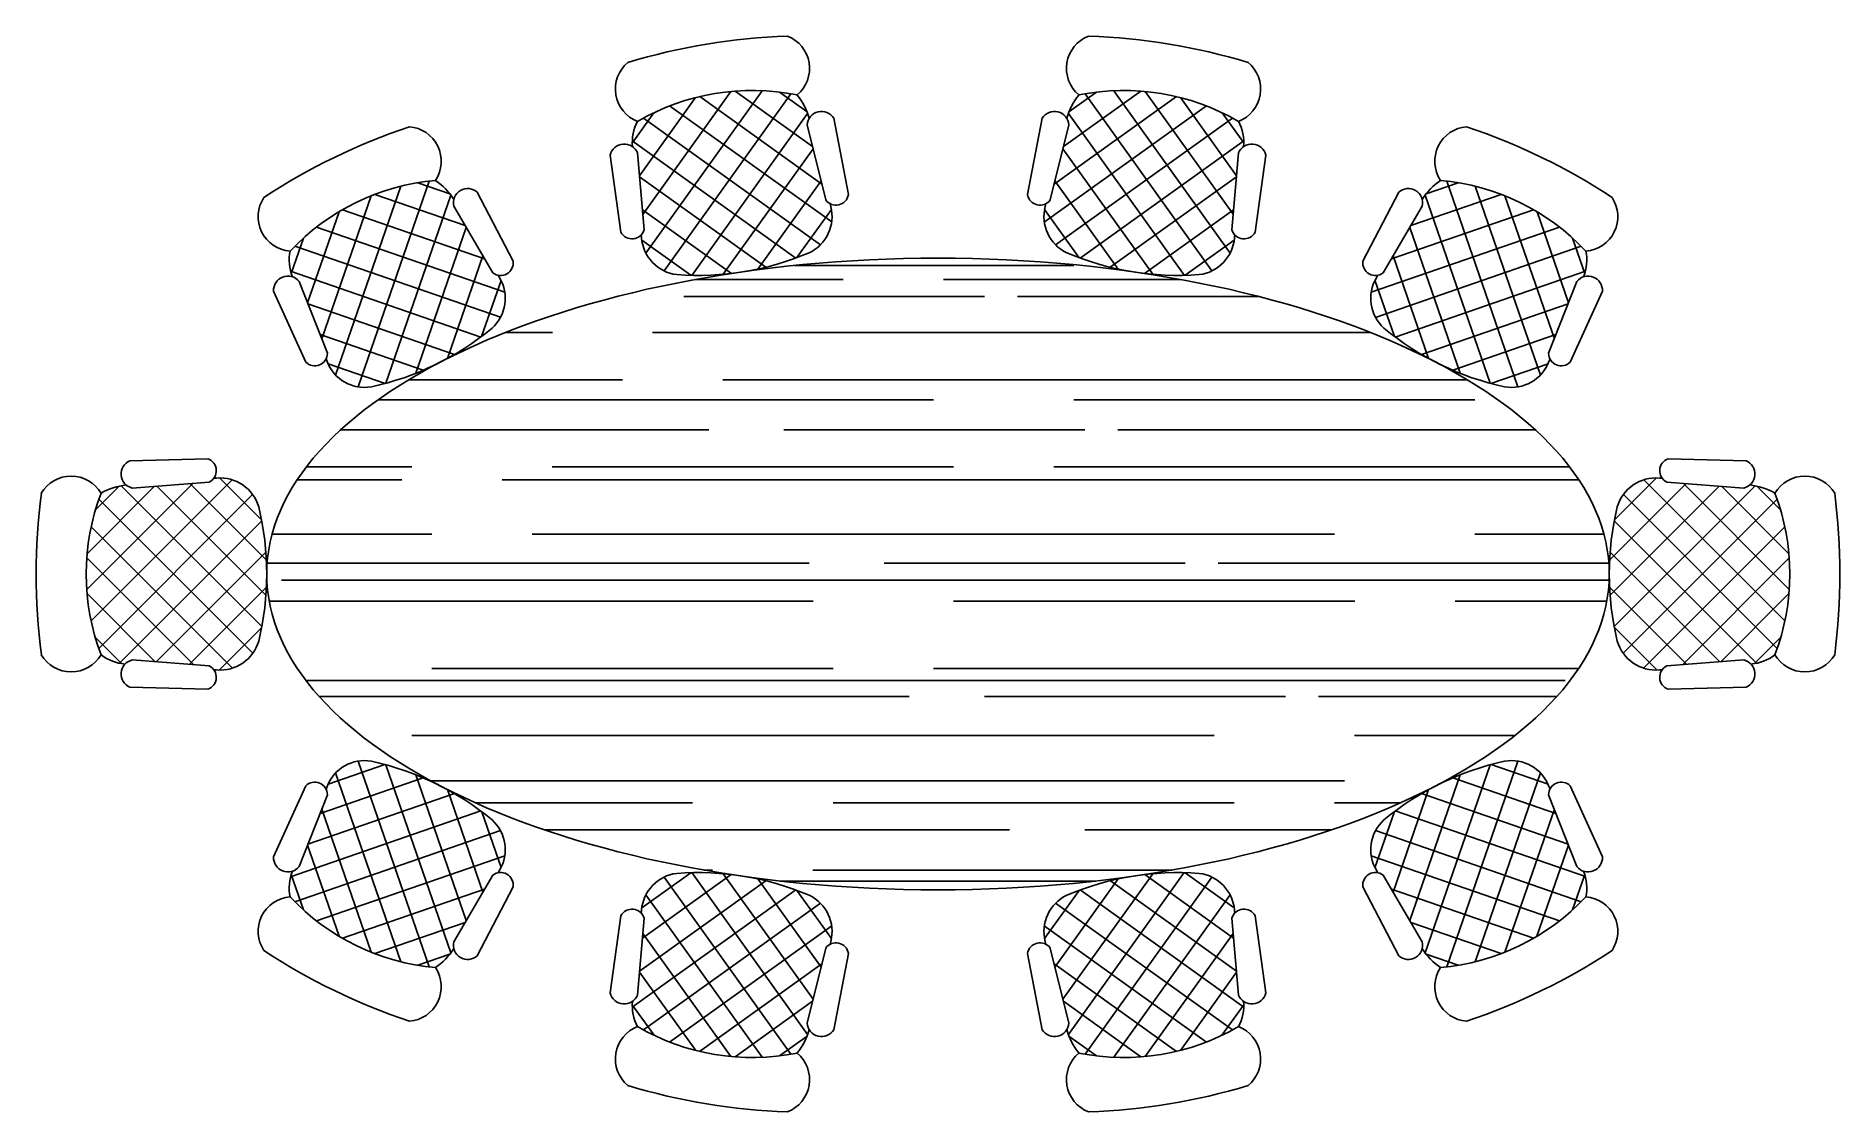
# Model space of a CAD drawing. Header units: millimetres. Extents: x -822.19 to -817.62, y 2599.61 to 2602.34.
import ezdxf

# ---------------------------------------------------------------- set-up
doc = ezdxf.new("R2010")
doc.units = ezdxf.units.MM
doc.header["$LTSCALE"] = 10
doc.layers.add('Móveis_camas', color=2, linetype='Continuous')
doc.layers.add('Móveis_mesas', color=2, linetype='Continuous')

msp = doc.modelspace()

# ---------------------------------------------------------------- hatches: boundary and pattern name
at = {"layer": 'Móveis_camas'}
h = msp.add_hatch(dxfattribs=at)
h.set_pattern_fill('ANSI37', color=1, scale=0.02, angle=-80.6141, style=0)
h.set_pattern_definition([(324.3859163, (-3261.781354, 1423.157385), (0.036977499, 0.0516228105), []), (54.3859163, (-3261.781354, 1423.157385), (-0.0516228105, 0.036977499), [])])
h.paths.add_polyline_path([(-820.2343, 2601.7901, 0.345057), (-820.1785, 2601.9024), (-820.1813, 2601.9142, -0.118339), (-820.1925, 2601.924), (-820.2392, 2602.114, -0.119774), (-820.2342, 2602.1304, 0.105918), (-820.2651, 2602.1897, 0.183454), (-820.6689, 2602.1229, 0.143265), (-820.682, 2602.0591, -0.145402), (-820.6691, 2602.0429), (-820.6522, 2601.848, -0.118339), (-820.6596, 2601.8351), (-820.6584, 2601.823, 0.345057), (-820.5695, 2601.7347, 0.120349)])
h = msp.add_hatch(dxfattribs=at)
h.set_pattern_fill('ANSI37', color=1, scale=0.02, angle=-80.6141, style=0)
h.set_pattern_definition([(215.6140837, (1621.965165, 1423.157385), (-0.036977499, 0.0516228105), []), (125.6140837, (1621.965165, 1423.157385), (0.0516228105, 0.036977499), [])])
h.paths.add_polyline_path([(-819.5819, 2601.7901, -0.345057), (-819.6377, 2601.9024), (-819.6349, 2601.9142, 0.118339), (-819.6237, 2601.924), (-819.5769, 2602.114, 0.119774), (-819.582, 2602.1304, -0.105918), (-819.5511, 2602.1897, -0.183454), (-819.1472, 2602.1229, -0.143265), (-819.1342, 2602.0591, 0.145402), (-819.1471, 2602.0429), (-819.164, 2601.848, 0.118339), (-819.1565, 2601.8351), (-819.1578, 2601.823, -0.345057), (-819.2467, 2601.7347, -0.120349)])
h = msp.add_hatch(dxfattribs=at)
h.set_pattern_fill('ANSI37', color=1, scale=0.02, angle=-64.0682, style=0)
h.set_pattern_definition([(340.9317578, (-2825.831595, 776.461276), (0.0207450744, 0.0600157637), []), (70.9317578, (-2825.831595, 776.461276), (-0.0600157637, 0.0207450744), [])])
h.paths.add_polyline_path([(-821.0375, 2601.599, 0.345057), (-821.016, 2601.7225), (-821.022, 2601.733, -0.118339), (-821.0356, 2601.7392), (-821.1345, 2601.9081, -0.119774), (-821.1343, 2601.9252, 0.105918), (-821.1808, 2601.9733, 0.183454), (-821.5489, 2601.7943, 0.143265), (-821.5433, 2601.7293, -0.145402), (-821.5263, 2601.7176), (-821.4545, 2601.5355, -0.118339), (-821.458, 2601.521), (-821.4534, 2601.5098, 0.345057), (-821.3431, 2601.4505, 0.120349)])
h = msp.add_hatch(dxfattribs=at)
h.set_pattern_fill('ANSI37', color=1, scale=0.02, angle=-64.0682, style=0)
h.set_pattern_definition([(199.0682422, (1186.015406, 776.461276), (-0.0207450744, 0.0600157637), []), (109.0682422, (1186.015406, 776.461276), (0.0600157637, 0.0207450744), [])])
h.paths.add_polyline_path([(-818.7787, 2601.599, -0.345057), (-818.8002, 2601.7225), (-818.7942, 2601.733, 0.118339), (-818.7806, 2601.7392), (-818.6817, 2601.9081, 0.119774), (-818.6819, 2601.9252, -0.105918), (-818.6354, 2601.9733, -0.183454), (-818.2673, 2601.7943, -0.143265), (-818.2729, 2601.7293, 0.145402), (-818.2899, 2601.7176), (-818.3617, 2601.5355, 0.118339), (-818.3581, 2601.521), (-818.3627, 2601.5098, -0.345057), (-818.4731, 2601.4505, -0.120349)])
h = msp.add_hatch(dxfattribs=at)
h.set_pattern_fill('AR-RROOF', color=1, scale=0.01, style=0)
h.set_pattern_definition([(0, (-70.74727, 0), (0.5588, 0.254), [3.81, -0.508, 1.27, -0.254]), (0, (-70.40945, 0.127), (-0.254, 0.33782), [0.762, -0.08382, 1.524, -0.1905]), (0, (-70.62027, 0.2159), (1.3208, 0.17018), [2.032, -0.3556, 1.016, -0.254])])
edge = h.paths.add_edge_path()
edge.add_ellipse((-819.9081, 2600.9763), major_axis=(-1.7, 0), ratio=0.470588, start_angle=0, end_angle=360)
h = msp.add_hatch(dxfattribs=at)
h.set_pattern_fill('ANSI37', color=1, scale=0.02, style=0)
h.set_pattern_definition([(45, (-56.9509, 0.07038), (-0.0449012806, 0.0449012806), []), (135, (-56.9509, 0.07038), (-0.0449012806, -0.0449012806), [])])
h.paths.add_polyline_path([(-821.6285, 2601.1462, 0.345057), (-821.7302, 2601.2195), (-821.7422, 2601.2187, -0.118339), (-821.7537, 2601.2092), (-821.9488, 2601.1941, -0.119774), (-821.9642, 2601.2018, 0.105918), (-822.0277, 2601.181, 0.183454), (-822.0277, 2600.7716, 0.143265), (-821.9669, 2600.7483, -0.145402), (-821.9488, 2600.7585), (-821.7537, 2600.7434, -0.118339), (-821.7422, 2600.7339), (-821.7302, 2600.7331, 0.345057), (-821.6285, 2600.8064, 0.120349)])
h = msp.add_hatch(dxfattribs=at)
h.set_pattern_fill('ANSI37', color=1, scale=0.02, style=0)
h.set_pattern_definition([(135, (-1582.86529, 0.07038), (0.0449012806, 0.0449012806), []), (45, (-1582.86529, 0.07038), (0.0449012806, -0.0449012806), [])])
h.paths.add_polyline_path([(-818.1877, 2601.1462, -0.345057), (-818.086, 2601.2195), (-818.074, 2601.2187, 0.118339), (-818.0625, 2601.2092), (-817.8673, 2601.1941, 0.119774), (-817.852, 2601.2018, -0.105918), (-817.7884, 2601.181, -0.183454), (-817.7884, 2600.7716, -0.143265), (-817.8493, 2600.7483, 0.145402), (-817.8673, 2600.7585), (-818.0625, 2600.7434, 0.118339), (-818.074, 2600.7339), (-818.086, 2600.7331, -0.345057), (-818.1877, 2600.8064, -0.120349)])
h = msp.add_hatch(dxfattribs=at)
h.set_pattern_fill('ANSI37', color=1, scale=0.02, angle=-64.0682, style=0)
h.set_pattern_definition([(19.0682422, (-2825.831595, 4425.491316), (0.0207450744, -0.0600157637), []), (289.0682422, (-2825.831595, 4425.491316), (-0.0600157637, -0.0207450744), [])])
h.paths.add_polyline_path([(-821.0375, 2600.3535, -0.345057), (-821.016, 2600.2301), (-821.022, 2600.2196, 0.118339), (-821.0356, 2600.2134), (-821.1345, 2600.0445, 0.119774), (-821.1343, 2600.0274, -0.105918), (-821.1808, 2599.9793, -0.183454), (-821.5489, 2600.1583, -0.143265), (-821.5433, 2600.2233, 0.145402), (-821.5263, 2600.235), (-821.4545, 2600.4171, 0.118339), (-821.458, 2600.4316), (-821.4534, 2600.4428, -0.345057), (-821.3431, 2600.5021, -0.120349)])
h = msp.add_hatch(dxfattribs=at)
h.set_pattern_fill('ANSI37', color=1, scale=0.02, angle=-64.0682, style=0)
h.set_pattern_definition([(160.9317578, (1186.015406, 4425.491316), (-0.0207450744, -0.0600157637), []), (250.9317578, (1186.015406, 4425.491316), (0.0600157637, -0.0207450744), [])])
h.paths.add_polyline_path([(-818.7787, 2600.3535, 0.345057), (-818.8002, 2600.2301), (-818.7942, 2600.2196, -0.118339), (-818.7806, 2600.2134), (-818.6817, 2600.0445, -0.119774), (-818.6819, 2600.0274, 0.105918), (-818.6354, 2599.9793, 0.183454), (-818.2673, 2600.1583, 0.143265), (-818.2729, 2600.2233, -0.145402), (-818.2899, 2600.235), (-818.3617, 2600.4171, -0.118339), (-818.3581, 2600.4316), (-818.3627, 2600.4428, 0.345057), (-818.4731, 2600.5021, 0.120349)])
h = msp.add_hatch(dxfattribs=at)
h.set_pattern_fill('ANSI37', color=1, scale=0.02, angle=-80.6141, style=0)
h.set_pattern_definition([(35.6140837, (-3261.781354, 3778.79521), (0.036977499, -0.0516228105), []), (305.6140837, (-3261.781354, 3778.79521), (-0.0516228105, -0.036977499), [])])
h.paths.add_polyline_path([(-820.2343, 2600.1624, -0.345057), (-820.1785, 2600.0502), (-820.1813, 2600.0384, 0.118339), (-820.1925, 2600.0286), (-820.2392, 2599.8386, 0.119774), (-820.2342, 2599.8222, -0.105918), (-820.2651, 2599.7629, -0.183454), (-820.6689, 2599.8297, -0.143265), (-820.682, 2599.8935, 0.145402), (-820.6691, 2599.9096), (-820.6522, 2600.1046, 0.118339), (-820.6596, 2600.1175), (-820.6584, 2600.1296, -0.345057), (-820.5695, 2600.2179, -0.120349)])
h = msp.add_hatch(dxfattribs=at)
h.set_pattern_fill('ANSI37', color=1, scale=0.02, angle=-80.6141, style=0)
h.set_pattern_definition([(144.3859163, (1621.965165, 3778.79521), (-0.036977499, -0.0516228105), []), (234.3859163, (1621.965165, 3778.79521), (0.0516228105, -0.036977499), [])])
h.paths.add_polyline_path([(-819.5819, 2600.1624, 0.345057), (-819.6377, 2600.0502), (-819.6349, 2600.0384, -0.118339), (-819.6237, 2600.0286), (-819.5769, 2599.8386, -0.119774), (-819.582, 2599.8222, 0.105918), (-819.5511, 2599.7629, 0.183454), (-819.1472, 2599.8297, 0.143265), (-819.1342, 2599.8935, -0.145402), (-819.1471, 2599.9096), (-819.164, 2600.1046, -0.118339), (-819.1565, 2600.1175), (-819.1578, 2600.1296, 0.345057), (-819.2467, 2600.2179, 0.120349)])

# ---------------------------------------------------------------- linework, layer by layer
at = {"layer": 'Móveis_mesas'}
for points in [[(-820.172, 2602.1308), (-820.1349, 2601.9373, -0.669699), (-820.1925, 2601.924), (-820.2392, 2602.114, -0.733078)], [(-819.6442, 2602.1308), (-819.6813, 2601.9373, 0.669699), (-819.6237, 2601.924), (-819.5769, 2602.114, 0.733078)], [(-820.7381, 2602.0372), (-820.711, 2601.8421, 0.669699), (-820.6522, 2601.848), (-820.6691, 2602.0429, 0.733078)], [(-819.0781, 2602.0372), (-819.1052, 2601.8421, -0.669699), (-819.164, 2601.848), (-819.1471, 2602.0429, -0.733078)], [(-821.0748, 2601.9433), (-820.9842, 2601.7684, -0.669699), (-821.0356, 2601.7392), (-821.1345, 2601.9081, -0.733078)], [(-818.7414, 2601.9433), (-818.832, 2601.7684, 0.669699), (-818.7806, 2601.7392), (-818.6817, 2601.9081, 0.733078)], [(-821.5908, 2601.6924), (-821.5092, 2601.5131, 0.669699), (-821.4545, 2601.5355), (-821.5263, 2601.7176, 0.733078)], [(-818.2254, 2601.6924), (-818.307, 2601.5131, -0.669699), (-818.3617, 2601.5355), (-818.2899, 2601.7176, -0.733078)], [(-821.9545, 2601.2632), (-821.7575, 2601.2682, -0.669699), (-821.7537, 2601.2092), (-821.9488, 2601.1941, -0.733078)], [(-817.8617, 2601.2632), (-818.0587, 2601.2682, 0.669699), (-818.0625, 2601.2092), (-817.8673, 2601.1941, 0.733078)], [(-821.9545, 2600.6894), (-821.7575, 2600.6844, 0.669699), (-821.7537, 2600.7434), (-821.9488, 2600.7585, 0.733078)], [(-817.8617, 2600.6894), (-818.0587, 2600.6844, -0.669699), (-818.0625, 2600.7434), (-817.8673, 2600.7585, -0.733078)], [(-821.5908, 2600.2602), (-821.5092, 2600.4395, -0.669699), (-821.4545, 2600.4171), (-821.5263, 2600.235, -0.733078)], [(-818.2254, 2600.2602), (-818.307, 2600.4395, 0.669699), (-818.3617, 2600.4171), (-818.2899, 2600.235, 0.733078)], [(-821.0748, 2600.0093), (-820.9842, 2600.1842, 0.669699), (-821.0356, 2600.2134), (-821.1345, 2600.0445, 0.733078)], [(-818.7414, 2600.0093), (-818.832, 2600.1842, -0.669699), (-818.7806, 2600.2134), (-818.6817, 2600.0445, -0.733078)], [(-820.7381, 2599.9154), (-820.711, 2600.1105, -0.669699), (-820.6522, 2600.1046), (-820.6691, 2599.9096, -0.733078)], [(-819.0781, 2599.9154), (-819.1052, 2600.1105, 0.669699), (-819.164, 2600.1046), (-819.1471, 2599.9096, 0.733078)], [(-820.172, 2599.8218), (-820.1349, 2600.0153, 0.669699), (-820.1925, 2600.0286), (-820.2392, 2599.8386, 0.733078)], [(-819.6442, 2599.8218), (-819.6813, 2600.0153, -0.669699), (-819.6237, 2600.0286), (-819.5769, 2599.8386, -0.733078)]]:
    msp.add_lwpolyline(points, format="xyb", close=True, dxfattribs=at)
for points in [[(-820.6596, 2601.8351), (-820.6589, 2601.8279, 0.358502), (-820.5695, 2601.7347, 0.120349), (-820.2343, 2601.7901, 0.358502), (-820.1796, 2601.9071), (-820.1813, 2601.9142)], [(-819.1565, 2601.8351), (-819.1573, 2601.8279, -0.358502), (-819.2467, 2601.7347, -0.120349), (-819.5819, 2601.7901, -0.358502), (-819.6366, 2601.9071), (-819.6349, 2601.9142)], [(-821.458, 2601.521), (-821.4553, 2601.5143, 0.358502), (-821.3431, 2601.4505, 0.120349), (-821.0375, 2601.599, 0.358502), (-821.0184, 2601.7267), (-821.022, 2601.733)], [(-818.3581, 2601.521), (-818.3609, 2601.5143, -0.358502), (-818.4731, 2601.4505, -0.120349), (-818.7787, 2601.599, -0.358502), (-818.7978, 2601.7267), (-818.7942, 2601.733)], [(-821.7422, 2600.7339), (-821.735, 2600.7334, 0.358502), (-821.6285, 2600.8064, 0.120349), (-821.6285, 2601.1462, 0.358502), (-821.735, 2601.2192), (-821.7422, 2601.2187)], [(-818.074, 2600.7339), (-818.0812, 2600.7334, -0.358502), (-818.1877, 2600.8064, -0.120349), (-818.1877, 2601.1462, -0.358502), (-818.0812, 2601.2192), (-818.074, 2601.2187)], [(-821.458, 2600.4316), (-821.4553, 2600.4383, -0.358502), (-821.3431, 2600.5021, -0.120349), (-821.0375, 2600.3535, -0.358502), (-821.0184, 2600.2259), (-821.022, 2600.2196)], [(-818.3581, 2600.4316), (-818.3609, 2600.4383, 0.358502), (-818.4731, 2600.5021, 0.120349), (-818.7787, 2600.3535, 0.358502), (-818.7978, 2600.2259), (-818.7942, 2600.2196)], [(-820.6596, 2600.1175), (-820.6589, 2600.1247, -0.358502), (-820.5695, 2600.2179, -0.120349), (-820.2343, 2600.1624, -0.358502), (-820.1796, 2600.0455), (-820.1813, 2600.0384)], [(-819.1565, 2600.1175), (-819.1573, 2600.1247, 0.358502), (-819.2467, 2600.2179, 0.120349), (-819.5819, 2600.1624, 0.358502), (-819.6366, 2600.0455), (-819.6349, 2600.0384)]]:
    msp.add_lwpolyline(points, format="xyb", dxfattribs=at)
for centre, radius, start, end in [((-820.235, 2600.7528), 1.5871, 91.9766, 106.7952), ((-820.3212, 2602.2571), 0.0877, 309.7786, 68.9932), ((-819.495, 2602.2571), 0.0877, 111.0068, 230.2214), ((-819.5812, 2600.7528), 1.5871, 73.2048, 88.0234), ((-820.6375, 2602.2048), 0.0877, 129.7786, 248.9932), ((-819.1787, 2602.2048), 0.0877, 291.0068, 50.2214), ((-820.3791, 2601.6245), 0.5766, 78.5949, 120.177), ((-820.388, 2602.0879), 0.1596, 15.4276, 39.6119), ((-819.4282, 2602.0879), 0.1596, 140.3881, 164.5724), ((-819.4371, 2601.6245), 0.5766, 59.823, 101.4051), ((-820.5663, 2602.0687), 0.1161, 152.1267, 184.7388), ((-819.2498, 2602.0687), 0.1161, 355.2612, 27.8733), ((-820.7428, 2600.6044), 1.5871, 108.5225, 123.341), ((-821.2538, 2602.0219), 0.0877, 326.3244, 85.5391), ((-818.5624, 2602.0219), 0.0877, 94.4609, 213.6756), ((-819.0734, 2600.6044), 1.5871, 56.659, 71.4775), ((-821.1291, 2601.399), 0.5766, 95.1407, 136.7228), ((-821.2697, 2601.8407), 0.1596, 31.9734, 56.1578), ((-818.5465, 2601.8407), 0.1596, 123.8422, 148.0266), ((-818.687, 2601.399), 0.5766, 43.2772, 84.8593), ((-821.5421, 2601.8817), 0.0877, 146.3244, 265.5391), ((-818.2741, 2601.8817), 0.0877, 274.4609, 33.6756), ((-821.4351, 2601.7715), 0.1161, 168.6725, 201.2846), ((-818.3811, 2601.7715), 0.1161, 338.7154, 11.3275), ((-822.1034, 2601.1366), 0.0877, 30.3927, 149.6073), ((-821.9474, 2601.0431), 0.1596, 96.0416, 120.226), ((-817.8688, 2601.0431), 0.1596, 59.774, 83.9584), ((-817.7128, 2601.1366), 0.0877, 30.3927, 149.6073), ((-820.6051, 2600.9763), 1.5871, 172.5907, 187.4093), ((-821.4887, 2600.9763), 0.5766, 159.209, 200.791), ((-818.3275, 2600.9763), 0.5766, 339.209, 20.791), ((-819.211, 2600.9763), 1.5871, 352.5907, 7.4093), ((-822.1034, 2600.816), 0.0877, 210.3927, 329.6073), ((-821.9575, 2600.864), 0.1161, 232.7408, 265.3529), ((-817.8587, 2600.864), 0.1161, 274.6471, 307.2592), ((-817.7128, 2600.816), 0.0877, 210.3927, 329.6073), ((-821.4351, 2600.1811), 0.1161, 158.7154, 191.3275), ((-818.3811, 2600.1811), 0.1161, 348.6725, 21.2846), ((-821.5421, 2600.0709), 0.0877, 94.4609, 213.6756), ((-821.1291, 2600.5536), 0.5766, 223.2772, 264.8593), ((-818.687, 2600.5536), 0.5766, 275.1407, 316.7228), ((-818.2741, 2600.0709), 0.0877, 326.3244, 85.5391), ((-820.7428, 2601.3482), 1.5871, 236.659, 251.4775), ((-821.2697, 2600.1119), 0.1596, 303.8422, 328.0266), ((-818.5465, 2600.1119), 0.1596, 211.9734, 236.1578), ((-819.0734, 2601.3482), 1.5871, 288.5225, 303.341), ((-821.2538, 2599.9307), 0.0877, 274.4609, 33.6756), ((-818.5624, 2599.9307), 0.0877, 146.3244, 265.5391), ((-820.5663, 2599.8839), 0.1161, 175.2612, 207.8733), ((-819.2498, 2599.8839), 0.1161, 332.1267, 4.7388), ((-820.6375, 2599.7478), 0.0877, 111.0068, 230.2214), ((-820.3791, 2600.3281), 0.5766, 239.823, 281.4051), ((-820.388, 2599.8647), 0.1596, 320.3881, 344.5724), ((-819.4282, 2599.8647), 0.1596, 195.4276, 219.6119), ((-819.4371, 2600.3281), 0.5766, 258.5949, 300.177), ((-819.1787, 2599.7478), 0.0877, 309.7786, 68.9932), ((-820.3212, 2599.6955), 0.0877, 291.0068, 50.2214), ((-819.495, 2599.6955), 0.0877, 129.7786, 248.9932), ((-820.235, 2601.1998), 1.5871, 253.2048, 268.0234), ((-819.5812, 2601.1998), 1.5871, 271.9766, 286.7952)]:
    msp.add_arc(centre, radius, start, end, dxfattribs=at)
msp.add_ellipse((-819.9081, 2600.9763), major_axis=(-1.7, 0), ratio=0.470588, dxfattribs=at)

doc.saveas('drawing.dxf')
